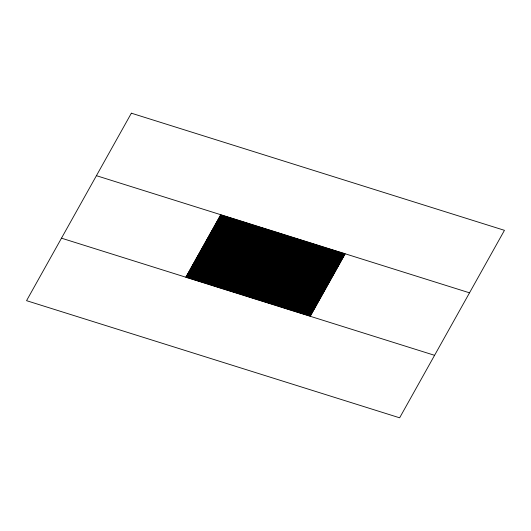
<?xml version="1.0" encoding="UTF-8"?>
<svg xmlns="http://www.w3.org/2000/svg" width="531" height="531" viewBox="0 0 531 531"><rect width="100%" height="100%" fill="white"/><g stroke="black" fill="none" stroke-linecap="round" stroke-linejoin="round"><path stroke-width="0.8" d="M185.85 277.222L220.79 214.73M186.819 277.527L221.759 215.035M187.795 277.832L222.728 215.34M188.764 278.138L223.704 215.646M189.74 278.443L224.673 215.951M190.709 278.748L225.642 216.256M191.678 279.054L226.618 216.562M192.653 279.359L227.587 216.867M193.623 279.664L228.562 217.172M194.592 279.97L229.531 217.478M195.567 280.275L230.5 217.783M196.536 280.58L231.476 218.088M197.512 280.886L232.445 218.387M198.481 281.191L233.414 218.692M199.45 281.496L234.39 218.998M200.426 281.802L235.359 219.303M201.395 282.107L236.335 219.608M202.364 282.412L237.304 219.914M203.34 282.718L238.273 220.219M204.309 283.023L239.249 220.524M205.285 283.328L240.218 220.83M206.254 283.634L241.187 221.135M207.223 283.932L242.163 221.44M208.198 284.238L243.132 221.746M209.168 284.543L244.107 222.051M210.137 284.848L245.076 222.356M211.112 285.154L246.045 222.662M212.081 285.459L247.021 222.967M213.057 285.764L247.99 223.272M214.026 286.07L248.966 223.578M214.995 286.375L249.935 223.883M215.971 286.68L250.904 224.188M216.94 286.986L251.88 224.494M217.909 287.291L252.849 224.799M218.885 287.596L253.818 225.104M219.854 287.902L254.794 225.403M220.83 288.207L255.763 225.708M221.799 288.512L256.738 226.014M222.768 288.818L257.708 226.319M223.743 289.123L258.677 226.624M224.713 289.428L259.652 226.929M225.688 289.734L260.621 227.235M226.657 290.039L261.591 227.54M227.626 290.344L262.566 227.845M228.602 290.649L263.535 228.151M229.571 290.955L264.511 228.456M230.54 291.253L265.48 228.761M231.516 291.559L266.449 229.067M232.485 291.864L267.425 229.372M233.461 292.169L268.394 229.677M234.43 292.475L269.363 229.983M235.399 292.78L270.339 230.288M236.375 293.085L271.308 230.593M237.344 293.391L272.284 230.899M238.313 293.696L273.253 231.204M239.289 294.001L274.222 231.509M240.258 294.307L275.197 231.815M241.233 294.612L276.166 232.12M242.202 294.917L277.136 232.425M243.171 295.223L278.111 232.724M244.147 295.528L279.08 233.029M245.116 295.833L280.056 233.335M246.085 296.139L281.025 233.64M247.061 296.444L281.994 233.945M248.03 296.749L282.97 234.251M249.006 297.055L283.939 234.556M249.975 297.36L284.915 234.861M250.944 297.665L285.884 235.167M251.92 297.971L286.853 235.472M252.889 298.276L287.829 235.777M253.864 298.575L288.798 236.083M254.834 298.88L289.767 236.388M255.803 299.185L290.742 236.693M256.778 299.491L291.711 236.999M257.747 299.796L292.687 237.304M258.716 300.101L293.656 237.609M259.692 300.407L294.625 237.915M260.661 300.712L295.601 238.22M261.637 301.017L296.57 238.525M262.606 301.323L297.539 238.831M263.575 301.628L298.515 239.136M264.551 301.933L299.484 239.441M265.52 302.239L300.46 239.746M266.489 302.544L301.429 240.045M267.465 302.849L302.398 240.351M268.434 303.155L303.374 240.656M269.409 303.46L304.343 240.961M270.379 303.765L305.312 241.266M271.348 304.071L306.287 241.572M272.323 304.376L307.257 241.877M273.292 304.681L308.232 242.182M274.261 304.986L309.201 242.488M275.237 305.292L310.17 242.793M276.206 305.597L311.146 243.098M277.182 305.896L312.115 243.404M278.151 306.201L313.091 243.709M279.12 306.506L314.06 244.014M280.096 306.812L315.029 244.32M281.065 307.117L316.005 244.625M282.034 307.422L316.974 244.93M283.01 307.728L317.943 245.236M283.979 308.033L318.919 245.541M284.955 308.338L319.888 245.846M285.924 308.644L320.863 246.152M286.893 308.949L321.832 246.457M287.868 309.254L322.802 246.762M288.837 309.56L323.777 247.068M289.813 309.865L324.746 247.366M290.782 310.17L325.715 247.672M291.751 310.476L326.691 247.977M292.727 310.781L327.66 248.282M293.696 311.086L328.636 248.588M294.665 311.392L329.605 248.893M295.641 311.697L330.574 249.198M296.61 312.002L331.55 249.504M297.586 312.308L332.519 249.809M298.555 312.613L333.488 250.114M299.524 312.912L334.464 250.42M300.5 313.217L335.433 250.725M301.469 313.522L336.408 251.03M302.438 313.828L337.377 251.336M303.413 314.133L338.347 251.641M304.382 314.438L339.322 251.946M305.358 314.744L340.291 252.252M306.327 315.049L341.26 252.557M307.296 315.354L342.236 252.862M308.272 315.66L343.205 253.168M309.241 315.965L344.181 253.473M310.21 316.27L345.15 253.778M96.423 175.681L469.51 292.82M220.511 215.221L344.878 254.263M220.239 215.705L344.606 254.754M219.967 216.197L344.334 255.238M219.695 216.681L344.061 255.73M219.422 217.172L343.783 256.214M219.15 217.657L343.511 256.705M218.878 218.148L343.238 257.19M218.606 218.633L342.966 257.681M218.327 219.124L342.694 258.172M218.055 219.615L342.422 258.657M217.783 220.1L342.15 259.148M217.511 220.591L341.878 259.632M217.239 221.075L341.599 260.124M216.967 221.566L341.327 260.608M216.694 222.051L341.055 261.099M216.422 222.542L340.783 261.591M216.144 223.027L340.51 262.075M215.871 223.518L340.238 262.566M215.599 224.009L339.966 263.051M215.327 224.494L339.694 263.542M215.055 224.985L339.415 264.026M214.783 225.469L339.143 264.518M214.511 225.96L338.871 265.002M214.239 226.445L338.599 265.493M213.96 226.936L338.327 265.985M213.688 227.421L338.055 266.469M213.416 227.912L337.782 266.96M213.143 228.403L337.51 267.445M212.871 228.888L337.231 267.936M212.599 229.379L336.959 268.42M212.327 229.863L336.687 268.912M212.055 230.354L336.415 269.396M211.783 230.839L336.143 269.887M211.504 231.33L335.871 270.379M211.232 231.821L335.599 270.863M210.96 232.306L335.326 271.354M210.688 232.797L335.054 271.839M210.415 233.282L334.776 272.33M210.143 233.773L334.503 272.815M209.871 234.257L334.231 273.306M209.599 234.748L333.959 273.79M209.32 235.233L333.687 274.281M209.048 235.724L333.415 274.773M208.776 236.215L333.143 275.257M208.504 236.7L332.871 275.748M208.232 237.191L332.592 276.233M207.96 237.676L332.32 276.724M207.687 238.167L332.048 277.209M207.415 238.651L331.775 277.7M207.136 239.142L331.503 278.184M206.864 239.627L331.231 278.675M206.592 240.118L330.959 279.167M206.32 240.609L330.687 279.651M206.048 241.094L330.408 280.142M205.776 241.585L330.136 280.627M205.504 242.07L329.864 281.118M205.231 242.561L329.592 281.603M204.953 243.045L329.32 282.094M204.681 243.537L329.047 282.585M204.408 244.021L328.775 283.069M204.136 244.512L328.503 283.561M203.864 245.003L328.224 284.045M203.592 245.488L327.952 284.536M203.32 245.979L327.68 285.021M203.048 246.464L327.408 285.512M202.776 246.955L327.136 285.997M202.497 247.439L326.864 286.488M202.225 247.931L326.592 286.979M201.953 248.415L326.319 287.463M201.68 248.906L326.047 287.955M201.408 249.397L325.768 288.439M201.136 249.882L325.496 288.93M200.864 250.373L325.224 289.415M200.592 250.858L324.952 289.906M200.313 251.349L324.68 290.391M200.041 251.833L324.408 290.882M199.769 252.325L324.136 291.373M199.497 252.816L323.864 291.858M199.225 253.3L323.585 292.349M198.952 253.791L323.313 292.833M198.68 254.276L323.04 293.324M198.408 254.767L322.768 293.809M198.129 255.252L322.496 294.3M197.857 255.743L322.224 294.785M197.585 256.227L321.952 295.276M197.313 256.719L321.68 295.767M197.041 257.21L321.401 296.252M196.769 257.694L321.129 296.743M196.497 258.185L320.857 297.227M196.224 258.67L320.585 297.718M195.946 259.161L320.312 298.203M195.673 259.646L320.04 298.694M195.401 260.137L319.768 299.179M195.129 260.621L319.496 299.67M194.857 261.113L319.217 300.161M194.585 261.604L318.945 300.646M194.313 262.088L318.673 301.137M194.041 262.579L318.401 301.621M193.769 263.064L318.129 302.112M193.49 263.555L317.857 302.597M193.218 264.04L317.584 303.088M192.945 264.531L317.312 303.579M192.673 265.015L317.04 304.064M192.401 265.507L316.761 304.555M192.129 265.998L316.489 305.04M191.857 266.482L316.217 305.531M191.585 266.974L315.945 306.015M191.306 267.458L315.673 306.506M191.034 267.949L315.401 306.991M190.762 268.434L315.129 307.482M190.49 268.925L314.856 307.973M190.217 269.409L314.578 308.458M189.945 269.901L314.306 308.949M189.673 270.392L314.033 309.434M189.401 270.876L313.761 309.925M189.122 271.368L313.489 310.409M188.85 271.852L313.217 310.9M188.578 272.343L312.945 311.385M188.306 272.828L312.673 311.876M188.034 273.319L312.394 312.367M187.762 273.81L312.122 312.852M187.489 274.295L311.85 313.343M187.217 274.786L311.578 313.828M186.939 275.27L311.305 314.319M186.666 275.762L311.033 314.803M186.394 276.246L310.761 315.295M186.122 276.737L310.489 315.779M61.49 238.18L434.577 355.319M131.363 113.189L26.55 300.672L399.637 417.811L504.45 230.328L131.363 113.189"/></g></svg>
